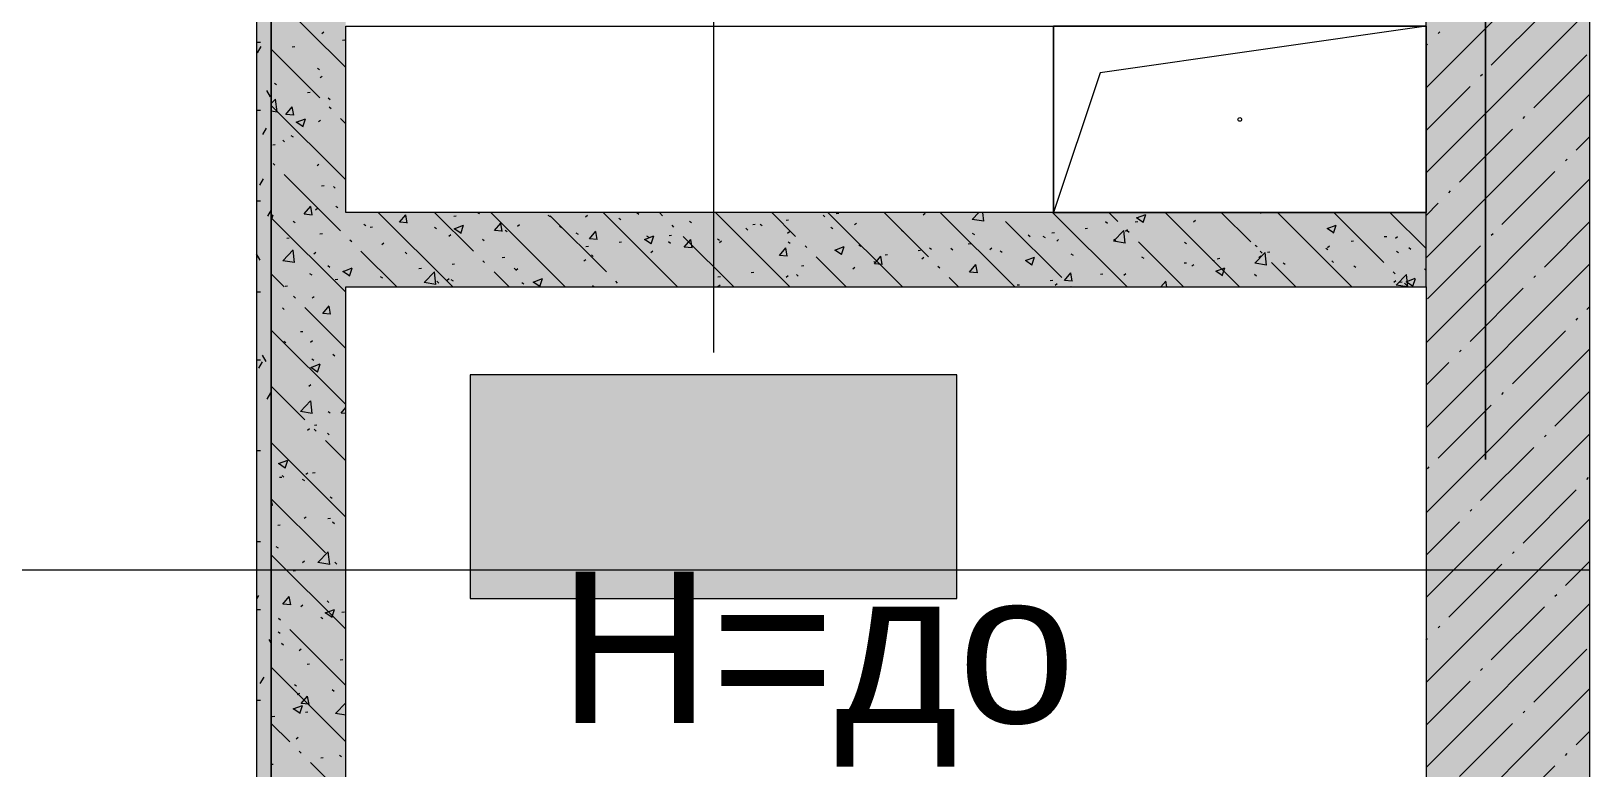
# Model space of a CAD drawing. Header units: millimetres. Extents: x -3817 to 677485, y -22715 to 103890.
# Drawn here: x 82851 to 84944, y 18646 to 19635 of the extents above; entities that cross this region are included whole.
import ezdxf

# ---------------------------------------------------------------- set-up
doc = ezdxf.new("R2010")
doc.units = ezdxf.units.MM
doc.layers.add('PDF _Геометрия', color=7, linetype='Continuous', true_color=0x1d1d1d)
doc.layers.add('PDF _Сплошная заливка', color=7, linetype='Continuous', true_color=0xffffff)
doc.layers.add('PDF _Текст', color=7, linetype='Continuous')
doc.styles.add('PDF GOST-Common', font='arial.ttf')

msp = doc.modelspace()

# ---------------------------------------------------------------- hatches: boundary and pattern name
at = {"layer": 'PDF _Сплошная заливка', "transparency": 33554559}
for points in [[(83153.3, 17181.3), (83173.3, 17181.3), (83173.3, 22091.3), (83153.3, 22091.3), (83153.3, 17189.3)], [(84723.3, 17561.3), (84943.3, 17561.3), (84943.3, 20511.3), (84723.3, 20511.3), (84723.3, 17971.4)]]:
    msp.add_hatch(color=256, dxfattribs=at).paths.add_polyline_path(points)

# ---------------------------------------------------------------- linework, layer by layer
at = {"layer": 'PDF _Геометрия', "color": 253, "lineweight": 9, "true_color": 0xaaaaaa}
for points in [[(84803.3, 19059.5), (84803.3, 21326.4), (84803.3, 23826.4)], [(84803.6, 19059.5), (84803.6, 21326.4), (84803.6, 23826.4)], [(80408.8, 18911.3), (82443.3, 18911.3), (84943.3, 18911.3)]]:
    msp.add_lwpolyline(points, dxfattribs=at)
at = {"layer": 'PDF _Геометрия', "color": 9, "lineweight": 9, "true_color": 0xc0c0c0}
for points in [[(84943.3, 17561.3), (84943.3, 20511.3), (84723.3, 20511.3), (84723.3, 19741.3), (84352.3, 19741.3), (84723.3, 19741.3), (84723.3, 19761.3), (84723.3, 20511.3), (84703.3, 20511.3), (84443.3, 20511.3), (84443.3, 21011.3), (84723.3, 21011.3), (84723.3, 21031.3), (84723.3, 22071.3), (84723.3, 22091.3), (84723.3, 21011.3), (84943.3, 21011.3), (84943.3, 22191.3), (84723.3, 22191.3), (85453.3, 22191.3)], [(79323.3, 17461.3), (81293.3, 17461.3), (81293.3, 17161.4), (81293.3, 17061.3), (84441.7, 17061.3), (84441.7, 17161.4), (83273.3, 17161.4), (83273.3, 19291.3), (84723.3, 19291.3), (84723.3, 17561.3)]]:
    msp.add_lwpolyline(points, dxfattribs=at)
for points in [[(83103.3, 22091.3), (83173.3, 22091.3), (83173.3, 17161.4), (81393.3, 17161.4), (81393.3, 19061.3), (81393.3, 19161.3), (81393.3, 17161.4), (81413.3, 17161.4), (83173.3, 17161.4), (83173.3, 17181.3), (83173.3, 22091.3), (83153.3, 22091.3)], [(84723.3, 19391.3), (83273.3, 19391.3), (83273.3, 19641.3), (84723.3, 19641.3)]]:
    msp.add_lwpolyline(points, close=True, dxfattribs=at)
at = {"layer": 'PDF _Геометрия', "color": 7, "lineweight": 9}
for points in [[(83153.3, 22071.3), (83153.3, 17189.3)], [(83766.9, 19766.8), (83766.9, 19203.3)], [(84723.3, 19641.3), (84723.3, 19391.3), (84223.3, 19391.3), (84223.3, 19641.3), (84223.3, 19391.3), (84723.3, 19391.3), (84723.3, 19641.3), (84723.3, 19741.3)], [(84723.3, 19641.3), (84223.3, 19641.3), (84723.3, 19641.3), (84285.8, 19578.8), (84223.3, 19391.3)], [(84723.3, 19291.3), (84723.3, 19391.3)]]:
    msp.add_lwpolyline(points, dxfattribs=at)
at = {"layer": 'PDF _Геометрия', "lineweight": 9}
for points in [[(84723.3, 19558.5), (84943.3, 19778.5)], [(84723.3, 19444.4), (84943.3, 19664.4)], [(84810.8, 19589), (84882.1, 19660.3)], [(84723.3, 19615.5), (84725.2, 19617.5)], [(84739.5, 19631.8), (84741.9, 19634.1)], [(84867.8, 19532), (84939.1, 19603.2)], [(84796.5, 19574.7), (84798.9, 19577.1)], [(84723.3, 19501.5), (84782.3, 19560.5)], [(84723.3, 19330.4), (84943.3, 19550.4)], [(84853.6, 19517.7), (84855.9, 19520.1)], [(84768, 19432.2), (84839.3, 19503.4)], [(84924.8, 19474.9), (84943.3, 19493.4)], [(84910.6, 19460.7), (84912.9, 19463)], [(84723.3, 19216.3), (84943.3, 19436.3)], [(84825, 19375.1), (84896.3, 19446.4)], [(84753.8, 19417.9), (84756.1, 19420.3)], [(84723.3, 19387.4), (84739.5, 19403.7)], [(84882.1, 19318.1), (84943.3, 19379.3)], [(84725.2, 19275.3), (84796.5, 19346.6)], [(84810.8, 19360.9), (84813.2, 19363.3)], [(84723.3, 19102.3), (84943.3, 19322.3)], [(84867.8, 19303.9), (84870.2, 19306.2)], [(84782.3, 19218.3), (84853.6, 19289.6)], [(84939.1, 19261.1), (84943.3, 19265.3)], [(84924.8, 19246.8), (84927.2, 19249.2)], [(84839.3, 19161.3), (84910.6, 19232.6)], [(84723.3, 18988.2), (84943.3, 19208.2)], [(84768, 19204.1), (84770.4, 19206.4)], [(84723.3, 19159.3), (84753.8, 19189.8)], [(84825, 19147), (84827.4, 19149.4)], [(84896.3, 19104.3), (84943.3, 19151.2)], [(84739.5, 19061.5), (84810.8, 19132.8)], [(84723.3, 18874.2), (84943.3, 19094.2)], [(84882.1, 19090), (84884.4, 19092.4)], [(84796.5, 19004.5), (84867.8, 19075.8)], [(84725.2, 19047.3), (84727.6, 19049.6)], [(84939.1, 19033), (84941.5, 19035.4)], [(84853.6, 18947.5), (84924.8, 19018.7)], [(84782.3, 18990.2), (84784.6, 18992.6)], [(84723.3, 18760.1), (84943.3, 18980.1)], [(84723.3, 18931.2), (84768, 18976)], [(84839.3, 18933.2), (84841.7, 18935.6)], [(84753.8, 18847.7), (84825, 18918.9)], [(84910.6, 18890.4), (84943.3, 18923.1)], [(84723.3, 18646.1), (84943.3, 18866.1)], [(84810.8, 18790.6), (84882.1, 18861.9)], [(84896.3, 18876.2), (84898.7, 18878.5)], [(84739.5, 18833.4), (84741.9, 18835.8)], [(84723.3, 18817.2), (84725.2, 18819.2)], [(84867.8, 18733.6), (84939.1, 18804.9)], [(84796.5, 18776.4), (84798.9, 18778.8)], [(84723.3, 18703.1), (84782.3, 18762.1)], [(84723.3, 18532), (84943.3, 18752)], [(84853.6, 18719.4), (84855.9, 18721.7)], [(84768, 18633.8), (84839.3, 18705.1)], [(84924.8, 18676.6), (84943.3, 18695)], [(84910.6, 18662.3), (84912.9, 18664.7)], [(84825, 18576.8), (84896.3, 18648.1)]]:
    msp.add_lwpolyline(points, dxfattribs=at)
at = {"layer": 'PDF _Геометрия', "color": 252, "lineweight": 9, "true_color": 0x878787}
for points in [[(83273.3, 19585.9), (83173.3, 19685.9)], [(83241.2, 19631.8), (83243.8, 19633.8)], [(83268.9, 19622.5), (83272.2, 19623)], [(83238.4, 19545.3), (83173.3, 19610.5)], [(83201.5, 19613.7), (83204.8, 19614.1)], [(83235.1, 19585), (83237.9, 19583.2)], [(83239, 19572.6), (83241.7, 19574.6)], [(83177.7, 19565.1), (83180.5, 19563.3)], [(83222.1, 19552.4), (83225.4, 19552.9)], [(83272.6, 19561.1), (83273.3, 19560.6)], [(83173.3, 19537.6), (83179, 19543.6)], [(83273.3, 19435), (83173.3, 19535)], [(83181, 19526.7), (83179, 19543.6)], [(83203.6, 19522.1), (83193, 19523.1), (83201.5, 19533.3)], [(83203.6, 19522.1), (83201.5, 19533.2)], [(83249.8, 19545.3), (83252.3, 19543)], [(83253.5, 19530.3), (83251, 19532.8)], [(83173.3, 19527.9), (83181, 19526.7)], [(83215.5, 19506.6), (83206.6, 19512.6), (83219.1, 19517.3)], [(83215.5, 19506.5), (83219.1, 19517.3)], [(83236.8, 19513.4), (83239.5, 19515.4)], [(83273.3, 19510.5), (83266.1, 19517.7)], [(83199.7, 19494.6), (83202.5, 19492.8)], [(83175.3, 19482.3), (83178.6, 19482.7)], [(83188.7, 19488.4), (83191.2, 19486.2)], [(83178.1, 19454.8), (83175.6, 19457.3)], [(83234.7, 19454.2), (83237.3, 19456.2)], [(83266.1, 19366.8), (83190.7, 19442.2)], [(83240.8, 19426.9), (83244.2, 19427.4)], [(83256.6, 19426.2), (83259.1, 19424)], [(83173.3, 19387.4), (83175.8, 19388.4)], [(83173.3, 19380.7), (83175.8, 19388.3)], [(83217.6, 19389.3), (83226.2, 19399.6)], [(83217.6, 19389.3), (83228.3, 19388.4)], [(83228.3, 19388.3), (83226.2, 19399.5)], [(83232.5, 19395), (83235.2, 19397.1)], [(83260, 19399.7), (83262.8, 19397.9)], [(83416.9, 19291.3), (83316.9, 19391.3)], [(83355.8, 19377.3), (83345.2, 19378.2), (83353.7, 19388.4)], [(83355.8, 19377.2), (83353.7, 19388.3)], [(83444.6, 19339.2), (83392.4, 19391.3)], [(83418.2, 19386.3), (83421.5, 19386.8)], [(83450.4, 19391.3), (83452.7, 19389.9)], [(83567.8, 19291.3), (83467.8, 19391.3)], [(83544.7, 19387.7), (83547.6, 19385.9)], [(83623.1, 19311.5), (83547.7, 19386.9)], [(83595.1, 19385.6), (83597.7, 19387.6)], [(83718.7, 19291.3), (83618.7, 19391.3)], [(83664, 19391.3), (83666.5, 19389.1)], [(83698.6, 19386.9), (83694.2, 19391.3)], [(83869.5, 19291.3), (83769.5, 19391.3)], [(83877.1, 19359.3), (83845, 19391.3)], [(83914, 19387.9), (83916.5, 19385.6)], [(84020.4, 19291.3), (83920.4, 19391.3)], [(83931.5, 19389.9), (83934.9, 19390.4)], [(84055.6, 19331.6), (83995.9, 19391.3)], [(84048.5, 19388.3), (84051.2, 19390.4)], [(84171.3, 19291.3), (84071.3, 19391.3)], [(84129.7, 19379.6), (84113.9, 19382), (84122.9, 19391.3)], [(84129.8, 19379.5), (84128.4, 19391.3)], [(84322.1, 19291.3), (84222.1, 19391.3)], [(84309.6, 19379.4), (84297.6, 19391.3)], [(84343.7, 19378), (84334.8, 19384), (84347.3, 19388.8)], [(84343.7, 19378), (84347.3, 19388.7)], [(84473, 19291.3), (84373, 19391.3)], [(84488.1, 19351.7), (84448.5, 19391.3)], [(84500.9, 19390.3), (84502.3, 19391.3)], [(84623.9, 19291.3), (84523.9, 19391.3)], [(84666.6, 19324.1), (84599.4, 19391.3)], [(84723.3, 19342.8), (84674.8, 19391.3)], [(83273.3, 19284.2), (83173.3, 19384.2)], [(83202.6, 19379.8), (83205.4, 19378)], [(83297.5, 19375.8), (83300.3, 19374)], [(83305.9, 19371.5), (83309.2, 19372)], [(83392.4, 19371.8), (83395.2, 19370)], [(83427.7, 19363.4), (83418.9, 19369.4), (83431.3, 19374.2)], [(83427.7, 19363.3), (83431.3, 19374.1)], [(83483.3, 19366.1), (83472.7, 19367), (83481.3, 19377.2)], [(83483.3, 19366), (83481.3, 19377.2)], [(83487.3, 19367.8), (83490.1, 19366)], [(83503.8, 19373.1), (83506.5, 19375.1)], [(83560.3, 19373.5), (83562.8, 19371.3)], [(83610.8, 19354.9), (83600.2, 19355.9), (83608.8, 19366.1)], [(83610.9, 19354.9), (83608.8, 19366)], [(83639.7, 19383.7), (83642.5, 19381.9)], [(83713.7, 19371.8), (83711.2, 19374.4)], [(83734.6, 19379.7), (83737.4, 19377.9)], [(83810.3, 19370.1), (83812.8, 19367.8)], [(83819.7, 19375.2), (83823, 19375.7)], [(83829.5, 19375.7), (83832.3, 19373.9)], [(83864.2, 19381.1), (83867.5, 19381.5)], [(83866.4, 19363.6), (83869, 19365.7)], [(83924.4, 19371.6), (83927.2, 19369.8)], [(83956.2, 19375), (83958.8, 19377)], [(84019.3, 19367.6), (84022.1, 19365.8)], [(84234.2, 19303.9), (84158.7, 19379.4)], [(84221.2, 19364.1), (84224.5, 19364.5)], [(84265.7, 19370), (84269, 19370.4)], [(84293, 19379.1), (84295.5, 19376.8)], [(84319.5, 19350.1), (84303.7, 19352.6), (84317.5, 19367)], [(84319.5, 19350.1), (84317.5, 19367)], [(84319.8, 19366.4), (84322.5, 19368.4)], [(84324.7, 19364.3), (84322.2, 19366.8)], [(84333, 19378.8), (84336.4, 19379.3)], [(84411.1, 19378.9), (84413.7, 19380.9)], [(84599.2, 19363.8), (84590.4, 19369.8), (84602.8, 19374.5)], [(84599.2, 19363.7), (84602.8, 19374.5)], [(83194.1, 19356.8), (83197.4, 19357.3)], [(83238.6, 19362.7), (83241.9, 19363.1)], [(83281.2, 19351.7), (83278.7, 19354.2)], [(83321.6, 19348.3), (83324.3, 19350.4)], [(83411.4, 19359.7), (83414.1, 19361.8)], [(83456.6, 19355.7), (83459.1, 19353.5)], [(83582.2, 19363.8), (83585.1, 19362)], [(83595.6, 19345.7), (83598.9, 19346.1)], [(83640.1, 19351.6), (83643.4, 19352)], [(83683.3, 19349.2), (83674.4, 19355.1), (83686.9, 19359.9)], [(83677.1, 19359.8), (83680, 19358)], [(83683.3, 19349.1), (83686.9, 19359.9)], [(83706.6, 19352.3), (83709.1, 19350)], [(83707.4, 19360.4), (83710.7, 19360.9)], [(83794.2, 19291.3), (83726.2, 19359.3)], [(83738.4, 19343.8), (83727.7, 19344.7), (83736.3, 19354.9)], [(83738.4, 19343.7), (83736.3, 19354.9)], [(83772.1, 19355.8), (83774.9, 19354)], [(83775.1, 19351.1), (83777.7, 19353.1)], [(83865.9, 19332.6), (83855.3, 19333.6), (83863.8, 19343.8)], [(83865.9, 19332.6), (83863.9, 19343.7)], [(83867, 19351.8), (83869.8, 19350)], [(83892.2, 19344.2), (83889.7, 19346.7)], [(83938.8, 19334.9), (83929.9, 19340.9), (83942.4, 19345.7)], [(83938.8, 19334.9), (83942.4, 19345.6)], [(83961.9, 19347.8), (83964.7, 19346)], [(84056.8, 19343.8), (84059.6, 19342)], [(84085.6, 19343.5), (84088.1, 19341.2)], [(84108.9, 19349.3), (84112.2, 19349.8)], [(84114.2, 19363.6), (84117.1, 19361.8)], [(84137.6, 19341.7), (84140.3, 19343.7)], [(84189.3, 19361.3), (84191.8, 19359)], [(84209.1, 19359.6), (84212, 19357.8)], [(84227.5, 19353), (84230.1, 19355.1)], [(84304.1, 19355.6), (84306.9, 19353.8)], [(84397.6, 19291.3), (84337.3, 19351.7)], [(84399, 19351.6), (84401.8, 19349.8)], [(84493.9, 19347.6), (84496.7, 19345.8)], [(84588.8, 19343.6), (84591.6, 19341.8)], [(84591.1, 19344.4), (84593.7, 19346.5)], [(84622.7, 19353), (84626, 19353.4)], [(84667.2, 19358.9), (84670.5, 19359.3)], [(84682.4, 19356.9), (84685, 19359)], [(84700.4, 19344.2), (84702.9, 19341.9)], [(83204.5, 19324.1), (83188.7, 19326.5), (83202.6, 19341)], [(83204.5, 19324), (83202.6, 19340.9)], [(83230.3, 19335.8), (83233, 19337.9)], [(83341.6, 19291.3), (83293.7, 19339.2)], [(83353, 19337.9), (83355.4, 19335.7)], [(83415.9, 19322.1), (83419.3, 19322.5)], [(83459.7, 19324.1), (83457.2, 19326.6)], [(83483.3, 19330.9), (83486.6, 19331.4)], [(83592.9, 19326.4), (83595.6, 19328.4)], [(83602.9, 19334.5), (83605.4, 19332.2)], [(83682.7, 19337.8), (83685.4, 19339.8)], [(83945, 19291.3), (83904.8, 19331.6)], [(83981.9, 19325.7), (83984.4, 19323.4)], [(83993.4, 19321.5), (83982.8, 19322.4), (83991.4, 19332.6)], [(83993.4, 19321.4), (83991.4, 19332.5)], [(83997.1, 19334.6), (84000.4, 19335)], [(84041.6, 19340.5), (84044.9, 19340.9)], [(84046.4, 19329.1), (84049, 19331.2)], [(84151.7, 19339.7), (84154.5, 19337.9)], [(84194.3, 19320.7), (84185.5, 19326.7), (84197.9, 19331.4)], [(84194.3, 19320.6), (84197.9, 19331.4)], [(84246.6, 19335.7), (84249.5, 19333.9)], [(84341.5, 19331.7), (84344.4, 19329.9)], [(84398.6, 19323.5), (84401.9, 19323.9)], [(84436.5, 19327.7), (84439.3, 19325.9)], [(84443.1, 19329.3), (84446.4, 19329.8)], [(84509.3, 19320.7), (84493.4, 19323.2), (84507.3, 19337.6)], [(84498.7, 19331.1), (84501.4, 19333.1)], [(84503.2, 19336.6), (84500.7, 19339.2)], [(84509.3, 19320.7), (84507.3, 19337.5)], [(84510.4, 19338.2), (84513.7, 19338.7)], [(84548.5, 19291.3), (84515.8, 19324.1)], [(84531.4, 19323.7), (84534.2, 19321.9)], [(84596.7, 19326.4), (84599.2, 19324.1)], [(84683.7, 19339.6), (84686.5, 19337.8)], [(83190.7, 19291.4), (83173.3, 19308.8)], [(83224.6, 19309.3), (83227.5, 19307.5)], [(83249.3, 19320.1), (83251.7, 19317.9)], [(83259.1, 19301.4), (83262.5, 19301.9)], [(83278.3, 19306.1), (83273.3, 19309.5), (83269.5, 19312), (83273.3, 19313.5), (83281.9, 19316.8)], [(83278.4, 19306), (83282, 19316.7)], [(83319.5, 19305.3), (83322.4, 19303.5)], [(83371.4, 19316.2), (83374.7, 19316.6)], [(83394.3, 19294.7), (83378.5, 19297.1), (83392.3, 19311.6)], [(83394.3, 19294.6), (83392.3, 19311.5)], [(83409.3, 19300.5), (83411.9, 19302.6)], [(83492.4, 19291.3), (83472.3, 19311.5)], [(83499.2, 19316.7), (83501.7, 19314.4)], [(83501.6, 19313.9), (83504.3, 19315.9)], [(83533.9, 19291.8), (83525, 19297.8), (83537.5, 19302.6)], [(83533.9, 19291.8), (83537.5, 19302.5)], [(83772.9, 19305.1), (83776.2, 19305.5)], [(83817.4, 19310.9), (83820.8, 19311.4)], [(83864.2, 19304.4), (83866.9, 19306.5)], [(83878.2, 19307.9), (83880.7, 19305.6)], [(83884.8, 19319.8), (83888.1, 19320.3)], [(83954, 19315.8), (83956.7, 19317.9)], [(84070.7, 19316.5), (84068.2, 19319)], [(84095.9, 19291.3), (84083.3, 19303.9)], [(84121, 19310.3), (84110.3, 19311.2), (84118.9, 19321.5)], [(84121, 19310.2), (84118.9, 19321.4)], [(84248.5, 19299.2), (84237.9, 19300.1), (84246.4, 19310.3)], [(84248.5, 19299.1), (84246.4, 19310.2)], [(84286.3, 19308.7), (84289.6, 19309.1)], [(84317.6, 19307.2), (84320.3, 19309.2)], [(84408.9, 19319.7), (84411.6, 19321.7)], [(84449.8, 19306.5), (84441, 19312.4), (84453.4, 19317.2)], [(84449.8, 19306.4), (84453.4, 19317.1)], [(84493, 19308.6), (84495.5, 19306.3)], [(84626.3, 19319.7), (84629.1, 19317.9)], [(84681.7, 19309), (84679.2, 19311.5)], [(84698.6, 19291.3), (84683.2, 19293.7), (84697, 19308.2)], [(84705.3, 19292.2), (84696.5, 19298.2), (84708.9, 19303)], [(84699, 19291.3), (84697.1, 19308.1)], [(84705.4, 19292.2), (84709, 19302.9)], [(84721.2, 19315.7), (84723.3, 19314.4)], [(83191.8, 19292.6), (83195.1, 19293)], [(83395.6, 19298.9), (83398, 19296.6)], [(83414.5, 19301.3), (83417.3, 19299.5)], [(83509.4, 19297.3), (83512.2, 19295.5)], [(83604.3, 19293.3), (83607.1, 19291.5)], [(83638.2, 19296.4), (83635.7, 19298.9)], [(83772.9, 19291.9), (83775.6, 19294)], [(84174.4, 19294), (84177.7, 19294.4)], [(84218.9, 19299.8), (84222.3, 19300.3)], [(84225.3, 19293.9), (84228, 19295.9)], [(84246.8, 19291.3), (84246.7, 19291.4)], [(84367.4, 19291.3), (84374, 19299.1)], [(84375.4, 19291.3), (84374, 19299.1)], [(84680.2, 19297.7), (84682.9, 19299.8)], [(84687.8, 19297.6), (84691.1, 19298)], [(84699.4, 19291.3), (84694.3, 19296.4)], [(83188.2, 19263.3), (83190.6, 19261)], [(83205.7, 19276.3), (83203.2, 19278.8)], [(83273.3, 19208.8), (83218.3, 19263.7)], [(83228.2, 19276.6), (83230.8, 19278.7)], [(83252.9, 19254.7), (83242.3, 19255.6), (83250.9, 19265.8)], [(83252.9, 19254.6), (83250.9, 19265.7)], [(83273.3, 19133.3), (83173.3, 19233.3)], [(83190, 19218.5), (83192.8, 19216.7)], [(83212.4, 19231.3), (83215.7, 19231.7)], [(83226, 19217.4), (83228.7, 19219.5)], [(83256.1, 19201.1), (83258.6, 19198.8)], [(83235.1, 19177.1), (83226.2, 19183.1), (83238.7, 19187.9)], [(83227.5, 19194.6), (83230.3, 19192.8)], [(83235.1, 19177.1), (83238.7, 19187.8)], [(83218.3, 19112.9), (83173.3, 19157.9)], [(83223.9, 19158.3), (83226.5, 19160.3)], [(83228.1, 19121.5), (83212.3, 19123.9), (83226.1, 19138.4)], [(83228.1, 19121.4), (83226.2, 19138.3)], [(83249.5, 19124.1), (83252.4, 19122.3)], [(83273.3, 19121.3), (83267, 19121.9), (83273.3, 19129.4)], [(83221.7, 19099.1), (83224.4, 19101.1)], [(83233.4, 19097.8), (83230.9, 19100.3)], [(83231.1, 19105.8), (83234.4, 19106.3)], [(83248.7, 19095), (83251.2, 19092.7)], [(83273.3, 18982.4), (83173.3, 19082.4)], [(83273.3, 19057.9), (83246, 19085.2)], [(83191.8, 19048.2), (83183, 19054.2), (83195.4, 19058.9)], [(83191.8, 19048.1), (83195.4, 19058.9)], [(83184.3, 19035.7), (83187.6, 19036.1)], [(83187.7, 19038.1), (83190.1, 19035.9)], [(83214.9, 19033.2), (83217.7, 19031.4)], [(83219.5, 19039.9), (83222.2, 19041.9)], [(83228.8, 19041.6), (83232.2, 19042)], [(83252.4, 19009.4), (83255.2, 19007.6)], [(83246, 18934.3), (83173.3, 19007)], [(83174.8, 18998.3), (83173.3, 19006.4)], [(83173.3, 18998.5), (83174.7, 18998.3)], [(83182.1, 18971.4), (83185.4, 18971.9)], [(83217.4, 18980.7), (83220, 18982.7)], [(83249.4, 18980.3), (83252.7, 18980.7)], [(83255.6, 18975.9), (83258, 18973.7)], [(83273.3, 18831.6), (83173.3, 18931.6)], [(83179.5, 18942.9), (83182.4, 18941.1)], [(83251.7, 18918.8), (83235.9, 18921.3), (83249.7, 18935.7)], [(83251.7, 18918.8), (83249.7, 18935.7)], [(83202.6, 18910.2), (83205.9, 18910.6)], [(83215.2, 18921.5), (83217.9, 18923.5)], [(83261.1, 18919.2), (83258.5, 18921.8)], [(83199.4, 18864.6), (83188.8, 18865.5), (83197.4, 18875.8)], [(83199.4, 18864.5), (83197.4, 18875.7)], [(83213.1, 18862.3), (83215.7, 18864.4)], [(83248.2, 18869.8), (83250.7, 18867.6)], [(83185.6, 18843.8), (83183.1, 18846.3)], [(83239.8, 18848), (83242.7, 18846.2)], [(83254.7, 18847.7), (83245.8, 18853.7), (83258.3, 18858.4)], [(83254.7, 18847.6), (83258.3, 18858.4)], [(83268.1, 18854.8), (83271.5, 18855.3)], [(83182.4, 18828.1), (83185.2, 18826.3)], [(83273.3, 18756.2), (83198.2, 18831.2)], [(83187.1, 18813), (83189.6, 18810.7)], [(83210.9, 18803.1), (83213.6, 18805.2)], [(83273.3, 18680.7), (83173.3, 18780.7)], [(83221.4, 18784.7), (83224.7, 18785.1)], [(83265.9, 18790.6), (83269.2, 18791)], [(83204.5, 18757.6), (83207.3, 18755.8)], [(83208.7, 18743.9), (83211.4, 18746)], [(83224.1, 18730.9), (83213.5, 18731.8), (83222, 18742)], [(83224.1, 18730.8), (83222, 18741.9)], [(83255, 18750.8), (83257.5, 18748.5)], [(83211.4, 18718.8), (83202.6, 18724.7), (83215, 18729.5)], [(83211.4, 18718.7), (83215, 18729.4)], [(83219.1, 18720.4), (83222.4, 18720.9)], [(83273.3, 18716.5), (83259.4, 18718.7), (83273.3, 18733.1)], [(83198.2, 18680.4), (83173.3, 18705.3)], [(83174.6, 18714.6), (83177.9, 18715)], [(83206.6, 18684.7), (83209.2, 18686.8)], [(83213.3, 18665.3), (83210.8, 18667.8)], [(83273.3, 18605.3), (83225.9, 18652.7)], [(83239.7, 18659.2), (83243, 18659.6)], [(83264.8, 18662.8), (83267.6, 18661)], [(83173.3, 18650.4), (83175.7, 18650.7)]]:
    msp.add_lwpolyline(points, dxfattribs=at)
at = {"layer": 'PDF _Геометрия', "color": 253, "lineweight": 9, "true_color": 0x9b9b9b}
for points in [[(83153.3, 19620.2), (83158.9, 19620.2)], [(83159.3, 19614.4), (83154.3, 19605.6)], [(83172.4, 19546.6), (83167.3, 19555.3)], [(83153.3, 19528.8), (83158.9, 19528.8)], [(83166.4, 19504.7), (83161.3, 19496)], [(83162.3, 19436.7), (83157.3, 19427.9)], [(83153.3, 19406.9), (83158.9, 19406.9)], [(83173.3, 19394.7), (83168.4, 19386.3)], [(83158.2, 19327.3), (83153.3, 19335.8)], [(83153.3, 19284.9), (83158.9, 19284.9)], [(83166.4, 19191.2), (83161.4, 19199.9)], [(83153.3, 19193.5), (83158.9, 19193.5)], [(83161.2, 19190.9), (83156.2, 19182.2)], [(83172.4, 19149.3), (83167.3, 19140.6)], [(83153.3, 19071.6), (83158.9, 19071.6)], [(83153.3, 18949.7), (83158.9, 18949.7)], [(83156, 18877.1), (83153.3, 18872.4)], [(83153.3, 18858.2), (83158.9, 18858.2)], [(83173.3, 18813.5), (83170.6, 18818.1)], [(83163.1, 18767.5), (83158.1, 18758.8)], [(83153.3, 18736.3), (83158.9, 18736.3)]]:
    msp.add_lwpolyline(points, dxfattribs=at)
at = {"layer": 'PDF _Геометрия', "color": 7, "lineweight": 9}
msp.add_lwpolyline([(84093.5, 19173.2), (83440.3, 19173.2), (83440.3, 18873.2), (84093.5, 18873.2)], close=True, dxfattribs=at)
msp.add_circle((84473.3, 19516.3), 2.5, dxfattribs=at)
at = {"layer": 'PDF _Сплошная заливка', "lineweight": 35, "transparency": 33554559}
for points in [[(83273.3, 17161.4), (83273.3, 22091.3), (83173.3, 17161.4), (83173.3, 22091.3)], [(83273.3, 19291.3), (84723.3, 19291.3), (83273.3, 19391.3), (84723.3, 19391.3)]]:
    msp.add_solid(points, dxfattribs=at)
at = {"layer": 'PDF _Сплошная заливка', "lineweight": 9, "transparency": 33554559}
msp.add_solid([(84093.5, 19173.2), (83440.3, 19173.2), (84093.5, 18873.2), (83440.3, 18873.2)], dxfattribs=at)

# ---------------------------------------------------------------- texts
at = {"layer": 'PDF _Текст', "color": 250, "true_color": 0x3c3c3c, "insert": (83558.6, 18778), "char_height": 203.2, "attachment_point": 4, "style": 'PDF GOST-Common'}
msp.add_mtext('Н=до', dxfattribs=at)

doc.saveas('drawing.dxf')
